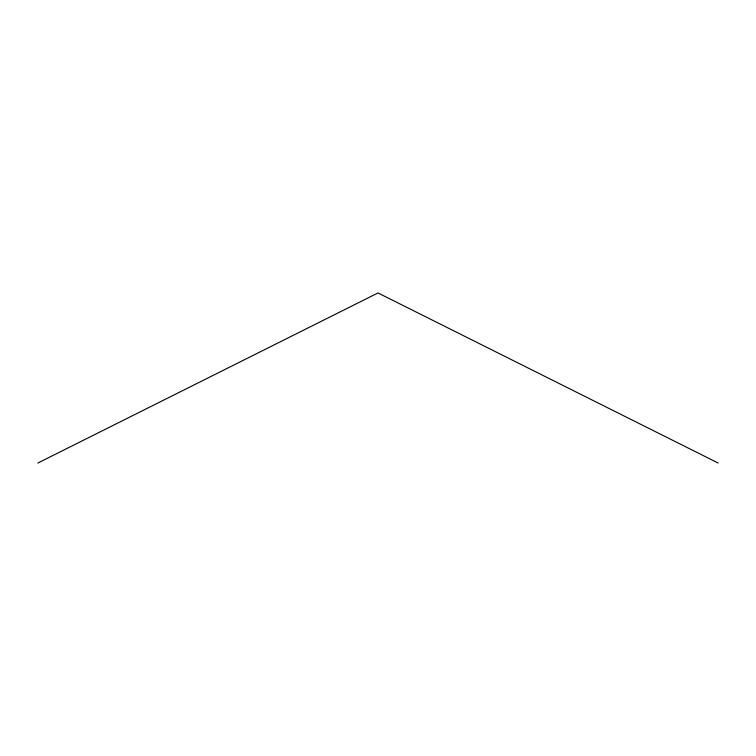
<?xml version="1.0" encoding="UTF-8"?>
<svg xmlns="http://www.w3.org/2000/svg" width="756" height="756" viewBox="0 0 756 756"><rect width="100%" height="100%" fill="white"/><g stroke="black" fill="none" stroke-linecap="round" stroke-linejoin="round"><path stroke-width="1.13" d="M37.8 463.05L378 292.95L718.2 463.05"/></g></svg>
